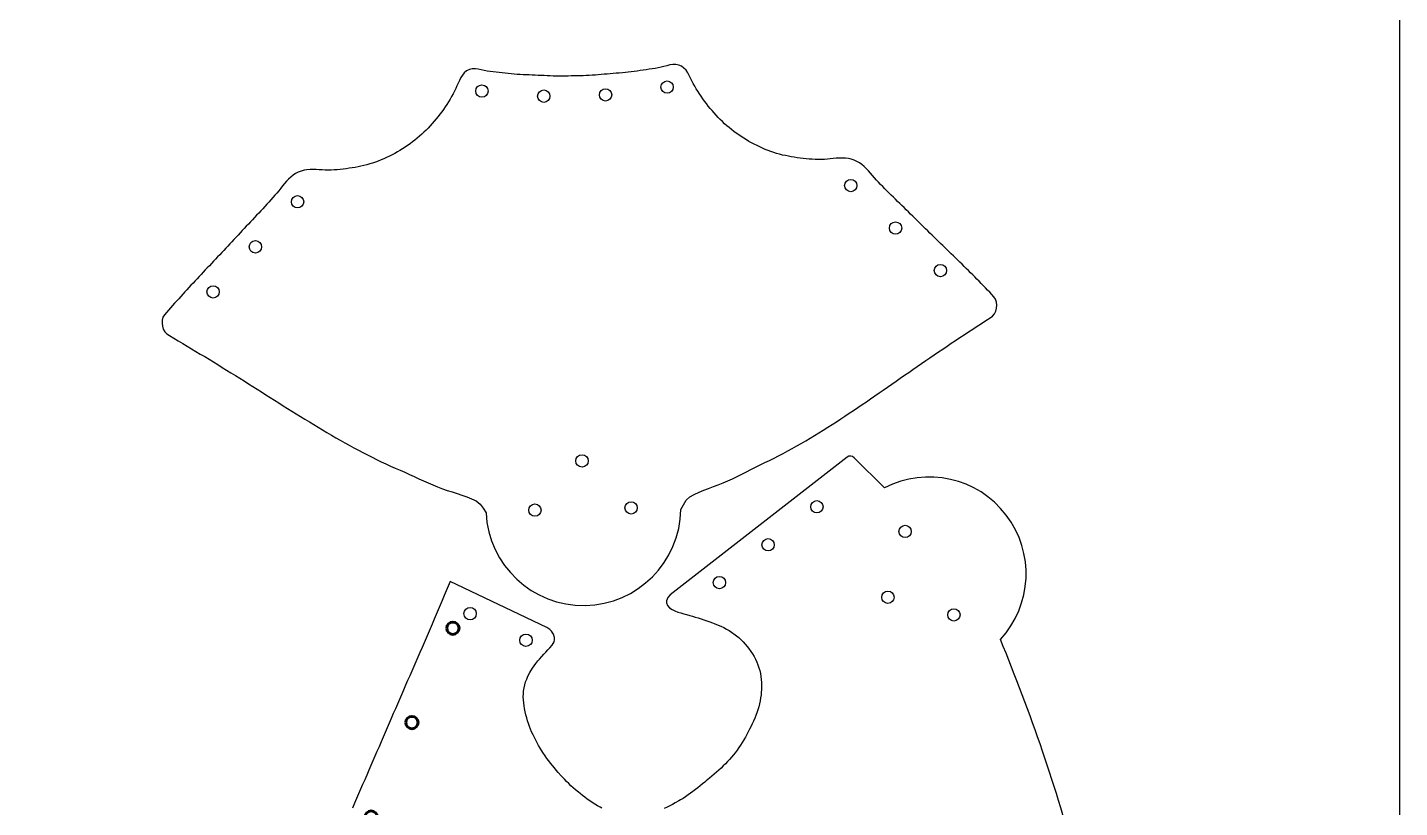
# Model space of a CAD drawing. Header units: millimetres. Extents: x -13 to 1300, y 0 to 900.
# Drawn here: x 966.6 to 1300, y 373.5 to 563.2 of the extents above; entities that cross this region are included whole.
import ezdxf

# ---------------------------------------------------------------- set-up
doc = ezdxf.new("R2010")
doc.units = ezdxf.units.MM
doc.header["$MEASUREMENT"] = 0
doc.layers.add('Asphalt line', color=7, linetype='Continuous', lineweight=60)

# ---------------------------------------------------------------- blocks, each defined once
blk = doc.blocks.new('*U139')
at = {"layer": 'Asphalt line'}
blk.add_circle((10.01, -0.04), 1.5, dxfattribs=at)
blk = doc.blocks.new('*U140')
at = {"color": 0, "linetype": 'ByBlock', "lineweight": -2, "transparency": 16777216}
for p, rotation in [((18034.35, 16271.62), 25.65217659038145), ((18012.34, 16259.78), 30.74563605227971), ((17991.77, 16245.59), 36.53078466352862), ((17971.98, 16230.33), 39.4520793077395), ((17953.04, 16214.01), 41.98599230359968), ((17934.78, 16196.94), 43.37548425488295), ((17916.44, 16179.95), 42.52346272460711), ((17898.01, 16163.06), 42.27126068787618), ((17879.49, 16146.26), 42.45308691379032), ((17860.94, 16129.51), 42.04676851832901)]:
    blk.add_blockref('*U139', p, dxfattribs=dict(at, rotation=rotation))

msp = doc.modelspace()

# ---------------------------------------------------------------- linework, layer by layer
msp.add_line((1300, 900), (1300, 0))
for points in [[(1125.39, 446.02), (1126.01, 447.14), (1126.68, 448.23), (1127.55, 449.09), (1128.66, 449.67), (1129.82, 450.18), (1130.97, 450.66), (1132.13, 451.12), (1133.31, 451.55), (1134.48, 451.99), (1135.65, 452.44), (1136.8, 452.93), (1137.94, 453.46), (1139.07, 454), (1140.19, 454.56), (1141.3, 455.13), (1142.42, 455.71), (1143.53, 456.28), (1144.65, 456.84), (1145.78, 457.39), (1146.9, 457.94), (1148.03, 458.5), (1149.14, 459.06), (1150.26, 459.63), (1151.36, 460.22), (1152.46, 460.82), (1153.55, 461.44), (1154.64, 462.06), (1155.72, 462.69), (1156.8, 463.33), (1157.87, 463.98), (1158.94, 464.64), (1160, 465.3), (1161.06, 465.97), (1162.12, 466.64), (1163.17, 467.32), (1164.22, 468.01), (1165.26, 468.7), (1166.31, 469.39), (1167.35, 470.09), (1168.39, 470.79), (1169.42, 471.49), (1170.46, 472.19), (1171.49, 472.9), (1172.52, 473.61), (1173.55, 474.32), (1174.58, 475.04), (1175.61, 475.75), (1176.64, 476.46), (1177.67, 477.18), (1178.69, 477.9), (1179.72, 478.61), (1180.75, 479.33), (1181.78, 480.04), (1182.81, 480.75), (1183.84, 481.46), (1184.87, 482.18), (1185.9, 482.88), (1186.94, 483.59), (1187.97, 484.3), (1189.01, 485), (1190.05, 485.7), (1191.09, 486.39), (1192.13, 487.09), (1193.17, 487.78), (1194.22, 488.47), (1195.26, 489.16), (1196.31, 489.85), (1197.36, 490.53), (1198.41, 491.22), (1199.45, 491.9), (1200.5, 492.59), (1201.09, 493.02), (1201.58, 493.58), (1201.92, 494.23), (1202.1, 494.94), (1202.16, 495.68), (1202.1, 496.42), (1201.86, 497.1), (1201.45, 497.7), (1200.94, 498.25), (1200.43, 498.79), (1199.91, 499.33), (1199.4, 499.87), (1198.88, 500.4), (1198.37, 500.93), (1197.85, 501.46), (1197.33, 501.98), (1196.82, 502.51), (1196.3, 503.03), (1195.78, 503.54), (1195.26, 504.06), (1194.74, 504.57), (1194.22, 505.09), (1193.7, 505.6), (1193.18, 506.11), (1192.66, 506.62), (1192.14, 507.13), (1191.62, 507.63), (1191.1, 508.14), (1190.58, 508.64), (1190.06, 509.15), (1189.54, 509.66), (1189.02, 510.16), (1188.49, 510.67), (1187.97, 511.17), (1187.45, 511.68), (1186.93, 512.19), (1186.41, 512.69), (1185.89, 513.2), (1185.37, 513.71), (1184.85, 514.22), (1184.33, 514.73), (1183.81, 515.25), (1183.28, 515.76), (1182.76, 516.28), (1182.24, 516.79), (1181.72, 517.3), (1181.2, 517.82), (1180.68, 518.33), (1180.16, 518.85), (1179.63, 519.36), (1179.11, 519.87), (1178.59, 520.38), (1178.06, 520.88), (1177.54, 521.39), (1177.02, 521.9), (1176.49, 522.41), (1175.97, 522.92), (1175.46, 523.44), (1174.94, 523.96), (1174.43, 524.48), (1173.92, 525.01), (1173.42, 525.54), (1172.92, 526.08), (1172.43, 526.63), (1171.94, 527.18), (1171.45, 527.74), (1170.96, 528.3), (1170.46, 528.83), (1169.94, 529.35), (1169.38, 529.82), (1168.8, 530.25), (1168.17, 530.62), (1167.5, 530.93), (1166.8, 531.16), (1166.09, 531.32), (1165.36, 531.41), (1164.62, 531.43), (1163.89, 531.42), (1163.16, 531.36), (1162.43, 531.29), (1161.7, 531.21), (1160.98, 531.14), (1160.25, 531.09), (1159.52, 531.07), (1158.79, 531.07), (1158.05, 531.09), (1157.32, 531.13), (1156.59, 531.18), (1155.86, 531.24), (1155.13, 531.32), (1154.4, 531.4), (1153.67, 531.5), (1152.94, 531.6), (1152.22, 531.72), (1151.5, 531.85), (1150.78, 532), (1150.07, 532.16), (1149.36, 532.35), (1148.66, 532.55), (1147.96, 532.76), (1147.27, 533), (1146.58, 533.25), (1145.9, 533.53), (1145.22, 533.81), (1144.55, 534.12), (1143.89, 534.44), (1143.23, 534.77), (1142.59, 535.12), (1141.94, 535.48), (1141.31, 535.85), (1140.69, 536.24), (1140.07, 536.64), (1139.46, 537.05), (1138.86, 537.47), (1138.27, 537.91), (1137.69, 538.36), (1137.12, 538.82), (1136.56, 539.29), (1136.02, 539.77), (1135.48, 540.27), (1134.96, 540.78), (1134.45, 541.31), (1133.95, 541.84), (1133.45, 542.38), (1132.97, 542.94), (1132.5, 543.5), (1132.04, 544.06), (1131.59, 544.64), (1131.14, 545.22), (1130.71, 545.82), (1130.3, 546.42), (1129.89, 547.03), (1129.5, 547.64), (1129.12, 548.27), (1128.75, 548.91), (1128.4, 549.55), (1128.07, 550.2), (1127.74, 550.85), (1127.42, 551.51), (1127.07, 552.15), (1126.65, 552.76), (1126.15, 553.3), (1125.57, 553.74), (1124.89, 554.03), (1124.17, 554.17), (1123.43, 554.16), (1122.71, 554.04), (1122, 553.86), (1121.29, 553.65), (1120.58, 553.47), (1119.87, 553.33), (1119.15, 553.2), (1118.42, 553.09), (1117.7, 552.99), (1116.97, 552.89), (1116.25, 552.78), (1115.52, 552.67), (1114.8, 552.56), (1114.08, 552.46), (1113.35, 552.36), (1112.62, 552.28), (1111.9, 552.21), (1111.17, 552.15), (1110.44, 552.09), (1109.71, 552.03), (1108.98, 551.97), (1108.25, 551.9), (1107.52, 551.84), (1106.79, 551.77), (1106.06, 551.7), (1105.33, 551.64), (1104.61, 551.59), (1103.88, 551.53), (1103.15, 551.49), (1102.42, 551.46), (1101.69, 551.43), (1100.95, 551.41), (1100.22, 551.4), (1099.49, 551.39), (1098.76, 551.37), (1098.03, 551.35), (1097.3, 551.33), (1096.57, 551.33), (1095.84, 551.33), (1095.1, 551.34), (1094.37, 551.36), (1093.64, 551.39), (1092.91, 551.42), (1092.18, 551.45), (1091.45, 551.49), (1090.72, 551.52), (1089.99, 551.55), (1089.26, 551.58), (1088.52, 551.61), (1087.79, 551.64), (1087.06, 551.67), (1086.33, 551.71), (1085.6, 551.76), (1084.87, 551.82), (1084.15, 551.9), (1083.42, 551.97), (1082.69, 552.05), (1081.96, 552.13), (1081.23, 552.2), (1080.51, 552.27), (1079.78, 552.35), (1079.05, 552.44), (1078.33, 552.56), (1077.61, 552.7), (1076.9, 552.88), (1076.18, 553.03), (1075.46, 553.12), (1074.72, 553.09), (1074, 552.93), (1073.34, 552.6), (1072.77, 552.14), (1072.3, 551.58), (1071.91, 550.96), (1071.58, 550.3), (1071.29, 549.63), (1071, 548.96), (1070.69, 548.3), (1070.36, 547.64), (1070.03, 546.99), (1069.68, 546.35), (1069.31, 545.71), (1068.93, 545.09), (1068.54, 544.47), (1068.14, 543.86), (1067.72, 543.25), (1067.29, 542.66), (1066.86, 542.07), (1066.41, 541.49), (1065.95, 540.92), (1065.48, 540.36), (1065, 539.8), (1064.52, 539.26), (1064.01, 538.72), (1063.5, 538.2), (1062.98, 537.69), (1062.44, 537.2), (1061.89, 536.71), (1061.33, 536.24), (1060.76, 535.78), (1060.18, 535.33), (1059.59, 534.89), (1058.99, 534.47), (1058.38, 534.05), (1057.77, 533.65), (1057.14, 533.26), (1056.51, 532.89), (1055.87, 532.53), (1055.22, 532.18), (1054.57, 531.85), (1053.9, 531.53), (1053.23, 531.23), (1052.56, 530.95), (1051.87, 530.68), (1051.19, 530.43), (1050.49, 530.2), (1049.79, 529.99), (1049.09, 529.79), (1048.38, 529.62), (1047.66, 529.45), (1046.95, 529.3), (1046.23, 529.16), (1045.5, 529.04), (1044.78, 528.92), (1044.05, 528.82), (1043.32, 528.72), (1042.59, 528.64), (1041.86, 528.57), (1041.13, 528.52), (1040.4, 528.48), (1039.67, 528.48), (1038.94, 528.49), (1038.21, 528.53), (1037.48, 528.58), (1036.75, 528.62), (1036.02, 528.64), (1035.29, 528.63), (1034.55, 528.57), (1033.83, 528.45), (1033.12, 528.26), (1032.43, 528), (1031.78, 527.67), (1031.17, 527.27), (1030.6, 526.81), (1030.07, 526.31), (1029.57, 525.78), (1029.09, 525.22), (1028.62, 524.64), (1028.16, 524.06), (1027.7, 523.49), (1027.23, 522.92), (1026.75, 522.36), (1026.27, 521.8), (1025.79, 521.25), (1025.3, 520.71), (1024.81, 520.17), (1024.31, 519.63), (1023.82, 519.1), (1023.32, 518.57), (1022.82, 518.04), (1022.32, 517.51), (1021.81, 516.98), (1021.31, 516.44), (1020.81, 515.91), (1020.31, 515.38), (1019.81, 514.84), (1019.31, 514.31), (1018.82, 513.77), (1018.32, 513.23), (1017.82, 512.7), (1017.32, 512.16), (1016.82, 511.62), (1016.33, 511.09), (1015.83, 510.56), (1015.33, 510.02), (1014.83, 509.49), (1014.33, 508.96), (1013.83, 508.43), (1013.34, 507.9), (1012.84, 507.37), (1012.34, 506.85), (1011.84, 506.32), (1011.34, 505.79), (1010.84, 505.26), (1010.34, 504.73), (1009.84, 504.21), (1009.35, 503.68), (1008.85, 503.15), (1008.35, 502.62), (1007.85, 502.09), (1007.35, 501.56), (1006.86, 501.02), (1006.36, 500.49), (1005.86, 499.95), (1005.37, 499.41), (1004.87, 498.87), (1004.38, 498.33), (1003.88, 497.79), (1003.39, 497.24), (1002.9, 496.69), (1002.4, 496.14), (1001.91, 495.58), (1001.42, 495.03), (1000.93, 494.46), (1000.44, 493.9), (999.96, 493.33), (999.57, 492.72), (999.37, 492.02), (999.34, 491.28), (999.42, 490.54), (999.64, 489.84), (1000.01, 489.21), (1000.52, 488.67), (1001.13, 488.27), (1002.2, 487.63), (1003.27, 486.99), (1004.35, 486.35), (1005.42, 485.71), (1006.49, 485.07), (1007.56, 484.43), (1008.64, 483.79), (1009.7, 483.15), (1010.77, 482.5), (1011.84, 481.85), (1012.91, 481.2), (1013.97, 480.54), (1015.03, 479.89), (1016.09, 479.23), (1017.15, 478.57), (1018.21, 477.9), (1019.27, 477.24), (1020.32, 476.57), (1021.38, 475.9), (1022.43, 475.24), (1023.49, 474.57), (1024.54, 473.9), (1025.6, 473.23), (1026.65, 472.56), (1027.71, 471.9), (1028.77, 471.23), (1029.82, 470.57), (1030.88, 469.91), (1031.94, 469.25), (1033, 468.59), (1034.06, 467.93), (1035.13, 467.28), (1036.2, 466.63), (1037.27, 465.98), (1038.34, 465.34), (1039.41, 464.71), (1040.49, 464.07), (1041.57, 463.45), (1042.65, 462.82), (1043.74, 462.21), (1044.83, 461.6), (1045.93, 461), (1047.03, 460.4), (1048.13, 459.82), (1049.24, 459.25), (1050.36, 458.68), (1051.48, 458.13), (1052.6, 457.59), (1053.74, 457.06), (1054.87, 456.55), (1056.01, 456.04), (1057.16, 455.55), (1058.3, 455.04), (1059.44, 454.53), (1060.58, 454.01), (1061.72, 453.49), (1062.85, 452.97), (1063.99, 452.46), (1065.14, 451.96), (1066.29, 451.49), (1067.46, 451.04), (1068.64, 450.63), (1069.83, 450.25), (1071.02, 449.87), (1072.2, 449.47), (1073.36, 449.04), (1074.54, 448.59), (1075.69, 448.09), (1076.65, 447.33), (1077.39, 446.31), (1078.05, 445.21, 0.968807), (1125.39, 446.02)], [(1203.02, 414.41, 0.840766), (1174.9, 451.24), (1167.52, 458.59, 0.377866), (1165.78, 458.7), (1122.78, 425.24), (1122.19, 424.64), (1121.88, 423.79), (1121.89, 423.32), (1122.11, 422.68), (1122.63, 422.08), (1123.26, 421.68), (1123.91, 421.38), (1124.67, 421.08), (1125.38, 420.85), (1126.08, 420.64), (1126.78, 420.44), (1127.58, 420.22), (1128.18, 420.06), (1128.88, 419.85), (1129.58, 419.65), (1130.29, 419.43), (1130.99, 419.2), (1131.69, 418.97), (1132.39, 418.72), (1133.09, 418.46), (1133.51, 418.3), (1134.46, 417.91), (1135.14, 417.6), (1135.81, 417.28), (1136.47, 416.94), (1137.11, 416.58), (1137.73, 416.19), (1138.61, 415.57), (1138.92, 415.33), (1139.48, 414.85), (1140.02, 414.35), (1140.54, 413.82), (1141.03, 413.27), (1141.5, 412.7), (1141.82, 412.29), (1142.39, 411.5), (1142.79, 410.88), (1143.17, 410.24), (1143.52, 409.59), (1143.83, 408.92), (1144.11, 408.24), (1144.36, 407.49), (1144.55, 406.83), (1144.71, 406.11), (1144.83, 405.38), (1144.91, 404.65), (1144.97, 403.91), (1144.98, 403.16), (1144.96, 402.1), (1144.93, 401.68), (1144.86, 400.94), (1144.77, 400.21), (1144.64, 399.48), (1144.49, 398.76), (1144.32, 398.04), (1144.11, 397.33), (1143.96, 396.85), (1143.63, 395.94), (1143.35, 395.26), (1143.06, 394.58), (1142.75, 393.91), (1142.55, 393.5), (1142.1, 392.58), (1141.76, 391.93), (1141.42, 391.27), (1141.06, 390.63), (1140.69, 389.99), (1140.3, 389.36), (1139.91, 388.73), (1139.5, 388.12), (1139.07, 387.52), (1138.55, 386.83), (1138.17, 386.36), (1137.7, 385.8), (1137.21, 385.25), (1136.72, 384.71), (1136.2, 384.18), (1135.68, 383.66), (1135.15, 383.15), (1134.61, 382.64), (1134.06, 382.15), (1133.5, 381.66), (1132.94, 381.17), (1132.37, 380.69), (1131.56, 380.02), (1131.23, 379.75), (1130.66, 379.28), (1130.08, 378.82), (1129.51, 378.36), (1128.92, 377.91), (1128.33, 377.47), (1127.74, 377.03), (1127.14, 376.61), (1126.53, 376.19), (1125.91, 375.79), (1125.29, 375.4), (1124.9, 375.17), (1124.02, 374.66), (1123.36, 374.31), (1122.7, 373.98), (1122.04, 373.66), (1121.36, 373.36)], [(1221.71, 359.57, 0.031706), (1203.02, 414.41)]]:
    msp.add_lwpolyline(points, format="xyb")
msp.add_lwpolyline([(1106.2, 373.4), (1105.78, 373.63), (1105.13, 374), (1104.5, 374.38), (1103.87, 374.78), (1103.26, 375.19), (1102.66, 375.61), (1102.06, 376.04), (1101.48, 376.48), (1100.9, 376.94), (1100.5, 377.26), (1099.77, 377.88), (1099.22, 378.37), (1098.68, 378.87), (1098.15, 379.38), (1097.62, 379.9), (1097.11, 380.43), (1096.6, 380.96), (1096.31, 381.27), (1095.61, 382.05), (1095.12, 382.61), (1094.65, 383.18), (1094.19, 383.75), (1093.73, 384.33), (1093.29, 384.92), (1092.85, 385.51), (1092.43, 386.12), (1091.89, 386.92), (1091.61, 387.35), (1091.22, 387.97), (1090.84, 388.61), (1090.48, 389.25), (1090.13, 389.9), (1089.79, 390.55), (1089.47, 391.22), (1089.13, 391.97), (1088.88, 392.57), (1088.62, 393.25), (1088.37, 393.95), (1088.14, 394.65), (1087.93, 395.36), (1087.75, 396.07), (1087.58, 396.79), (1087.42, 397.6), (1087.31, 398.25), (1087.21, 398.98), (1087.14, 399.72), (1087.11, 400.46), (1087.12, 401.2), (1087.18, 401.87), (1087.3, 402.66), (1087.46, 403.38), (1087.67, 404.09), (1087.93, 404.79), (1088.22, 405.47), (1088.67, 406.34), (1088.92, 406.78), (1089.31, 407.41), (1089.73, 408.01), (1090.18, 408.6), (1090.64, 409.18), (1091.01, 409.62), (1091.59, 410.28), (1092.09, 410.83), (1092.59, 411.36), (1093.09, 411.9), (1093.53, 412.38), (1094.1, 413.02), (1094.57, 413.87), (1094.67, 414.35), (1094.66, 414.88), (1094.44, 415.67), (1093.98, 416.41), (1093.57, 416.82), (1092.83, 417.33), (1069.38, 428.51), (1068.89, 427.36), (1068.4, 426.21), (1067.91, 425.06), (1067.43, 423.91), (1066.94, 422.76), (1066.45, 421.61), (1065.96, 420.46), (1065.48, 419.31), (1064.99, 418.16), (1064.49, 417.01), (1064, 415.86), (1063.51, 414.71), (1063.01, 413.56), (1062.51, 412.42), (1062.01, 411.27), (1061.51, 410.13), (1061.01, 408.98), (1060.51, 407.84), (1060.01, 406.69), (1059.51, 405.55), (1059.01, 404.4), (1058.51, 403.26), (1058.01, 402.11), (1057.51, 400.96), (1057.01, 399.82), (1056.51, 398.67), (1056.02, 397.52), (1055.52, 396.38), (1055.02, 395.23), (1054.53, 394.08), (1054.04, 392.93), (1053.54, 391.79), (1053.05, 390.64), (1052.55, 389.49), (1052.06, 388.34), (1051.56, 387.19), (1051.07, 386.05), (1050.57, 384.9), (1050.08, 383.75), (1049.58, 382.61), (1049.08, 381.46), (1048.58, 380.31), (1048.08, 379.17), (1047.58, 378.02), (1047.08, 376.88), (1046.58, 375.73), (1046.08, 374.59), (1045.58, 373.44)])
for centre in [(1122.05, 548.68), (1077.06, 547.71), (1092.09, 546.46), (1107.09, 546.78), (1166.67, 524.73), (1032.27, 520.79), (1177.55, 514.41), (1022.01, 509.84), (1188.44, 504.08), (1011.75, 498.9), (1101.37, 457.8), (1089.94, 445.85), (1113.3, 446.39), (1158.43, 446.65), (1179.87, 440.67), (1146.59, 437.43), (1134.75, 428.22), (1175.7, 424.66), (1074.19, 420.68), (1191.72, 420.39), (1087.76, 414.21)]:
    msp.add_circle(centre, 1.5)

# ---------------------------------------------------------------- block references
at = {"xscale": -1, "rotation": 108.8159717263302}
msp.add_blockref('*U140', (10580.76, 22535.04), dxfattribs=at)

doc.saveas('drawing.dxf')
